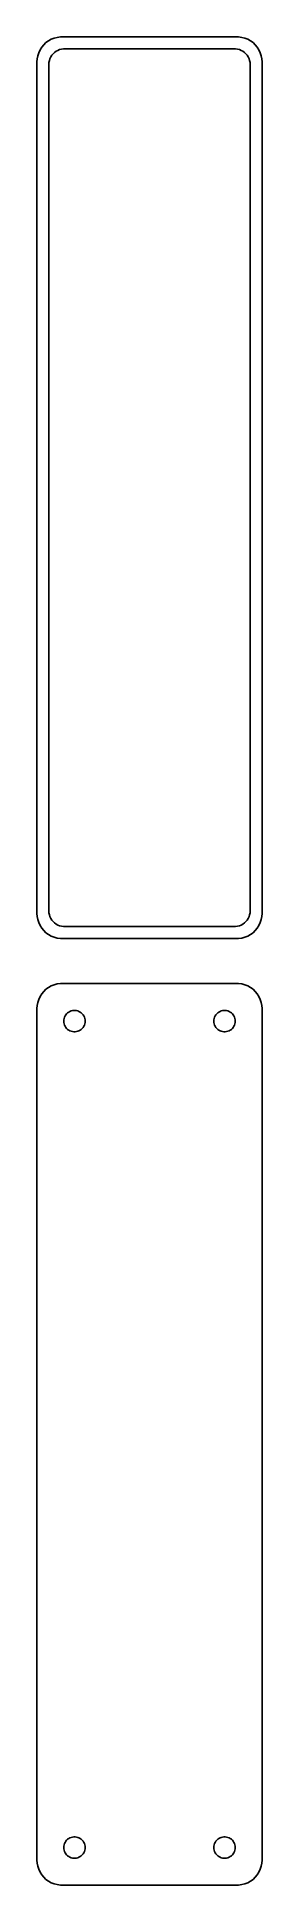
# Model space of a CAD drawing. Header units: metres. Extents: x -22 to 22, y 288 to 657.
import ezdxf

# ---------------------------------------------------------------- set-up
doc = ezdxf.new("R2010")
doc.units = ezdxf.units.M

msp = doc.modelspace()

# ---------------------------------------------------------------- linework, layer by layer
for p, q in [((-18.4369, 656.911), (-19.0451, 656.755)), ((-17.8139, 656.99), (-18.4369, 656.911)), ((17.8139, 656.99), (-17.8139, 656.99)), ((18.4369, 656.911), (17.8139, 656.99)), ((19.0451, 656.755), (18.4369, 656.911)), ((-22.3429, 653.243), (-22.4606, 652.627)), ((-22.1489, 653.841), (-22.3429, 653.243)), ((-21.8815, 654.409), (-22.1489, 653.841)), ((-21.5451, 654.939), (-21.8815, 654.409)), ((-21.1448, 655.423), (-21.5451, 654.939)), ((-20.6871, 655.853), (-21.1448, 655.423)), ((-20.1791, 656.222), (-20.6871, 655.853)), ((-19.6289, 656.524), (-20.1791, 656.222)), ((-19.7279, 653), (-19.5184, 653.33)), ((-19.0451, 656.755), (-19.6289, 656.524)), ((-19.5184, 653.33), (-19.2692, 653.631)), ((-19.2692, 653.631), (-18.9842, 653.899)), ((-18.9842, 653.899), (-18.668, 654.128)), ((-18.668, 654.128), (-18.3254, 654.317)), ((-18.3254, 654.317), (-17.9619, 654.461)), ((-17.9619, 654.461), (-17.5833, 654.558)), ((-17.5833, 654.558), (-17.1954, 654.607)), ((-17.1954, 654.607), (17.1954, 654.607)), ((17.1954, 654.607), (17.5833, 654.558)), ((17.5833, 654.558), (17.9619, 654.461)), ((17.9619, 654.461), (18.3254, 654.317)), ((18.3254, 654.317), (18.668, 654.128)), ((18.668, 654.128), (18.9842, 653.899)), ((18.9842, 653.899), (19.2692, 653.631)), ((19.6289, 656.524), (19.0451, 656.755)), ((19.2692, 653.631), (19.5184, 653.33)), ((19.5184, 653.33), (19.7279, 653)), ((20.1791, 656.222), (19.6289, 656.524)), ((20.6871, 655.853), (20.1791, 656.222)), ((21.1448, 655.423), (20.6871, 655.853)), ((21.5451, 654.939), (21.1448, 655.423)), ((21.8815, 654.409), (21.5451, 654.939)), ((22.1489, 653.841), (21.8815, 654.409)), ((22.3429, 653.243), (22.1489, 653.841)), ((22.4606, 652.627), (22.3429, 653.243)), ((-22.4606, 652.627), (-22.5, 652)), ((-22.5, 652), (-22.5, 482)), ((-20.1129, 651.5), (-20.0884, 651.89)), ((-20.1129, 482.5), (-20.1129, 651.5)), ((-20.0884, 651.89), (-20.0151, 652.274)), ((-20.0151, 652.274), (-19.8943, 652.646)), ((-19.8943, 652.646), (-19.7279, 653)), ((19.7279, 653), (19.8943, 652.646)), ((19.8943, 652.646), (20.0151, 652.274)), ((20.0151, 652.274), (20.0884, 651.89)), ((20.0884, 651.89), (20.1129, 651.5)), ((20.1129, 651.5), (20.1129, 482.5)), ((22.5, 652), (22.4606, 652.627)), ((22.5, 482), (22.5, 652)), ((-22.5, 482), (-22.4606, 481.373)), ((-22.4606, 481.373), (-22.3429, 480.757)), ((-22.3429, 480.757), (-22.1489, 480.159)), ((-22.1489, 480.159), (-21.8815, 479.591)), ((-20.0884, 482.11), (-20.1129, 482.5)), ((-20.0151, 481.726), (-20.0884, 482.11)), ((-19.8943, 481.354), (-20.0151, 481.726)), ((-19.7279, 481), (-19.8943, 481.354)), ((-19.5184, 480.67), (-19.7279, 481)), ((-19.2692, 480.369), (-19.5184, 480.67)), ((-18.9842, 480.101), (-19.2692, 480.369)), ((-18.668, 479.872), (-18.9842, 480.101)), ((-18.3254, 479.683), (-18.668, 479.872)), ((-17.9619, 479.539), (-18.3254, 479.683)), ((18.3254, 479.683), (17.9619, 479.539)), ((18.668, 479.872), (18.3254, 479.683)), ((18.9842, 480.101), (18.668, 479.872)), ((19.2692, 480.369), (18.9842, 480.101)), ((19.5184, 480.67), (19.2692, 480.369)), ((19.7279, 481), (19.5184, 480.67)), ((19.8943, 481.354), (19.7279, 481)), ((20.0151, 481.726), (19.8943, 481.354)), ((20.0884, 482.11), (20.0151, 481.726)), ((20.1129, 482.5), (20.0884, 482.11)), ((21.8815, 479.591), (22.1489, 480.159)), ((22.1489, 480.159), (22.3429, 480.757)), ((22.3429, 480.757), (22.4606, 481.373)), ((22.4606, 481.373), (22.5, 482)), ((-21.8815, 479.591), (-21.5451, 479.061)), ((-21.5451, 479.061), (-21.1448, 478.577)), ((-21.1448, 478.577), (-20.6871, 478.147)), ((-20.6871, 478.147), (-20.1791, 477.778)), ((-20.1791, 477.778), (-19.6289, 477.476)), ((-19.6289, 477.476), (-19.0451, 477.245)), ((-19.0451, 477.245), (-18.4369, 477.089)), ((-18.4369, 477.089), (-17.8139, 477.01)), ((-17.5833, 479.442), (-17.9619, 479.539)), ((-17.8139, 477.01), (17.8139, 477.01)), ((-17.1954, 479.393), (-17.5833, 479.442)), ((17.1954, 479.393), (-17.1954, 479.393)), ((17.5833, 479.442), (17.1954, 479.393)), ((17.9619, 479.539), (17.5833, 479.442)), ((17.8139, 477.01), (18.4369, 477.089)), ((18.4369, 477.089), (19.0451, 477.245)), ((19.0451, 477.245), (19.6289, 477.476)), ((19.6289, 477.476), (20.1791, 477.778)), ((20.1791, 477.778), (20.6871, 478.147)), ((20.6871, 478.147), (21.1448, 478.577)), ((21.1448, 478.577), (21.5451, 479.061)), ((21.5451, 479.061), (21.8815, 479.591)), ((-21.8815, 465.409), (-22.1489, 464.841)), ((-21.5451, 465.939), (-21.8815, 465.409)), ((-21.1448, 466.423), (-21.5451, 465.939)), ((-20.6871, 466.853), (-21.1448, 466.423)), ((-20.1791, 467.222), (-20.6871, 466.853)), ((-19.6289, 467.524), (-20.1791, 467.222)), ((-19.0451, 467.755), (-19.6289, 467.524)), ((-18.4369, 467.911), (-19.0451, 467.755)), ((-17.8139, 467.99), (-18.4369, 467.911)), ((17.8139, 467.99), (-17.8139, 467.99)), ((18.4369, 467.911), (17.8139, 467.99)), ((19.0451, 467.755), (18.4369, 467.911)), ((19.6289, 467.524), (19.0451, 467.755)), ((20.1791, 467.222), (19.6289, 467.524)), ((20.6871, 466.853), (20.1791, 467.222)), ((21.1448, 466.423), (20.6871, 466.853)), ((21.5451, 465.939), (21.1448, 466.423)), ((21.8815, 465.409), (21.5451, 465.939)), ((22.1489, 464.841), (21.8815, 465.409)), ((-22.4606, 463.627), (-22.5, 463)), ((-22.5, 463), (-22.5, 293)), ((-22.3429, 464.243), (-22.4606, 463.627)), ((-22.1489, 464.841), (-22.3429, 464.243)), ((-17.0682, 461.031), (-16.9853, 461.286)), ((-16.9853, 461.286), (-16.8712, 461.529)), ((-16.8712, 461.529), (-16.7275, 461.755)), ((-16.7275, 461.755), (-16.5565, 461.962)), ((-16.5565, 461.962), (-16.3611, 462.145)), ((-16.3611, 462.145), (-16.1441, 462.303)), ((-16.1441, 462.303), (-15.9091, 462.432)), ((-15.9091, 462.432), (-15.6598, 462.531)), ((-15.6598, 462.531), (-15.4001, 462.597)), ((-15.4001, 462.597), (-15.1341, 462.631)), ((-15.1341, 462.631), (-14.8659, 462.631)), ((-14.8659, 462.631), (-14.5999, 462.597)), ((-14.5999, 462.597), (-14.3401, 462.531)), ((-14.3401, 462.531), (-14.0908, 462.432)), ((-14.0908, 462.432), (-13.8559, 462.303)), ((-13.8559, 462.303), (-13.6389, 462.145)), ((-13.6389, 462.145), (-13.4434, 461.962)), ((-13.4434, 461.962), (-13.2725, 461.755)), ((-13.2725, 461.755), (-13.1288, 461.529)), ((-13.1288, 461.529), (-13.0146, 461.286)), ((-13.0146, 461.286), (-12.9318, 461.031)), ((12.9318, 461.031), (13.0146, 461.286)), ((13.0146, 461.286), (13.1288, 461.529)), ((13.1288, 461.529), (13.2725, 461.755)), ((13.2725, 461.755), (13.4434, 461.962)), ((13.4434, 461.962), (13.6389, 462.145)), ((13.6389, 462.145), (13.8559, 462.303)), ((13.8559, 462.303), (14.0908, 462.432)), ((14.0908, 462.432), (14.3401, 462.531)), ((14.3401, 462.531), (14.5999, 462.597)), ((14.5999, 462.597), (14.8659, 462.631)), ((14.8659, 462.631), (15.1341, 462.631)), ((15.1341, 462.631), (15.4001, 462.597)), ((15.4001, 462.597), (15.6598, 462.531)), ((15.6598, 462.531), (15.9091, 462.432)), ((15.9091, 462.432), (16.1441, 462.303)), ((16.1441, 462.303), (16.3611, 462.145)), ((16.3611, 462.145), (16.5565, 461.962)), ((16.5565, 461.962), (16.7275, 461.755)), ((16.7275, 461.755), (16.8712, 461.529)), ((16.8712, 461.529), (16.9853, 461.286)), ((16.9853, 461.286), (17.0682, 461.031)), ((22.3429, 464.243), (22.1489, 464.841)), ((22.4606, 463.627), (22.3429, 464.243)), ((22.5, 463), (22.4606, 463.627)), ((22.5, 293), (22.5, 463)), ((-17.1353, 460.5), (-17.1185, 460.768)), ((-17.1185, 460.232), (-17.1353, 460.5)), ((-17.1185, 460.768), (-17.0682, 461.031)), ((-17.0682, 459.969), (-17.1185, 460.232)), ((-16.9853, 459.714), (-17.0682, 459.969)), ((-16.8712, 459.471), (-16.9853, 459.714)), ((-16.7275, 459.245), (-16.8712, 459.471)), ((-16.5565, 459.038), (-16.7275, 459.245)), ((-16.3611, 458.855), (-16.5565, 459.038)), ((-16.1441, 458.697), (-16.3611, 458.855)), ((-15.9091, 458.568), (-16.1441, 458.697)), ((-15.6598, 458.469), (-15.9091, 458.568)), ((-15.4001, 458.403), (-15.6598, 458.469)), ((-15.1341, 458.369), (-15.4001, 458.403)), ((-14.8659, 458.369), (-15.1341, 458.369)), ((-14.5999, 458.403), (-14.8659, 458.369)), ((-14.3401, 458.469), (-14.5999, 458.403)), ((-14.0908, 458.568), (-14.3401, 458.469)), ((-13.8559, 458.697), (-14.0908, 458.568)), ((-13.6389, 458.855), (-13.8559, 458.697)), ((-13.4434, 459.038), (-13.6389, 458.855)), ((-13.2725, 459.245), (-13.4434, 459.038)), ((-13.1288, 459.471), (-13.2725, 459.245)), ((-13.0146, 459.714), (-13.1288, 459.471)), ((-12.9318, 459.969), (-13.0146, 459.714)), ((-12.9318, 461.031), (-12.8815, 460.768)), ((-12.8815, 460.232), (-12.9318, 459.969)), ((-12.8815, 460.768), (-12.8647, 460.5)), ((-12.8647, 460.5), (-12.8815, 460.232)), ((12.8647, 460.5), (12.8815, 460.768)), ((12.8815, 460.232), (12.8647, 460.5)), ((12.8815, 460.768), (12.9318, 461.031)), ((12.9318, 459.969), (12.8815, 460.232)), ((13.0146, 459.714), (12.9318, 459.969)), ((13.1288, 459.471), (13.0146, 459.714)), ((13.2725, 459.245), (13.1288, 459.471)), ((13.4434, 459.038), (13.2725, 459.245)), ((13.6389, 458.855), (13.4434, 459.038)), ((13.8559, 458.697), (13.6389, 458.855)), ((14.0908, 458.568), (13.8559, 458.697)), ((14.3401, 458.469), (14.0908, 458.568)), ((14.5999, 458.403), (14.3401, 458.469)), ((14.8659, 458.369), (14.5999, 458.403)), ((15.1341, 458.369), (14.8659, 458.369)), ((15.4001, 458.403), (15.1341, 458.369)), ((15.6598, 458.469), (15.4001, 458.403)), ((15.9091, 458.568), (15.6598, 458.469)), ((16.1441, 458.697), (15.9091, 458.568)), ((16.3611, 458.855), (16.1441, 458.697)), ((16.5565, 459.038), (16.3611, 458.855)), ((16.7275, 459.245), (16.5565, 459.038)), ((16.8712, 459.471), (16.7275, 459.245)), ((16.9853, 459.714), (16.8712, 459.471)), ((17.0682, 459.969), (16.9853, 459.714)), ((17.0682, 461.031), (17.1185, 460.768)), ((17.1185, 460.232), (17.0682, 459.969)), ((17.1185, 460.768), (17.1353, 460.5)), ((17.1353, 460.5), (17.1185, 460.232)), ((-17.1353, 295.5), (-17.1185, 295.768)), ((-17.1185, 295.232), (-17.1353, 295.5)), ((-17.1185, 295.768), (-17.0682, 296.031)), ((-17.0682, 294.969), (-17.1185, 295.232)), ((-17.0682, 296.031), (-16.9853, 296.286)), ((-16.9853, 296.286), (-16.8712, 296.529)), ((-16.8712, 296.529), (-16.7275, 296.755)), ((-16.7275, 296.755), (-16.5565, 296.962)), ((-16.5565, 296.962), (-16.3611, 297.145)), ((-16.3611, 297.145), (-16.1441, 297.303)), ((-16.1441, 297.303), (-15.9091, 297.432)), ((-15.9091, 297.432), (-15.6598, 297.531)), ((-15.6598, 297.531), (-15.4001, 297.597)), ((-15.4001, 297.597), (-15.1341, 297.631)), ((-15.1341, 297.631), (-14.8659, 297.631)), ((-14.8659, 297.631), (-14.5999, 297.597)), ((-14.5999, 297.597), (-14.3401, 297.531)), ((-14.3401, 297.531), (-14.0908, 297.432)), ((-14.0908, 297.432), (-13.8559, 297.303)), ((-13.8559, 297.303), (-13.6389, 297.145)), ((-13.6389, 297.145), (-13.4434, 296.962)), ((-13.4434, 296.962), (-13.2725, 296.755)), ((-13.2725, 296.755), (-13.1288, 296.529)), ((-13.1288, 296.529), (-13.0146, 296.286)), ((-13.0146, 296.286), (-12.9318, 296.031)), ((-12.9318, 296.031), (-12.8815, 295.768)), ((-12.8815, 295.232), (-12.9318, 294.969)), ((-12.8815, 295.768), (-12.8647, 295.5)), ((-12.8647, 295.5), (-12.8815, 295.232)), ((12.8647, 295.5), (12.8815, 295.768)), ((12.8815, 295.232), (12.8647, 295.5)), ((12.8815, 295.768), (12.9318, 296.031)), ((12.9318, 294.969), (12.8815, 295.232)), ((12.9318, 296.031), (13.0146, 296.286)), ((13.0146, 296.286), (13.1288, 296.529)), ((13.1288, 296.529), (13.2725, 296.755)), ((13.2725, 296.755), (13.4434, 296.962)), ((13.4434, 296.962), (13.6389, 297.145)), ((13.6389, 297.145), (13.8559, 297.303)), ((13.8559, 297.303), (14.0908, 297.432)), ((14.0908, 297.432), (14.3401, 297.531)), ((14.3401, 297.531), (14.5999, 297.597)), ((14.5999, 297.597), (14.8659, 297.631)), ((14.8659, 297.631), (15.1341, 297.631)), ((15.1341, 297.631), (15.4001, 297.597)), ((15.4001, 297.597), (15.6598, 297.531)), ((15.6598, 297.531), (15.9091, 297.432)), ((15.9091, 297.432), (16.1441, 297.303)), ((16.1441, 297.303), (16.3611, 297.145)), ((16.3611, 297.145), (16.5565, 296.962)), ((16.5565, 296.962), (16.7275, 296.755)), ((16.7275, 296.755), (16.8712, 296.529)), ((16.8712, 296.529), (16.9853, 296.286)), ((16.9853, 296.286), (17.0682, 296.031)), ((17.0682, 296.031), (17.1185, 295.768)), ((17.1185, 295.232), (17.0682, 294.969)), ((17.1185, 295.768), (17.1353, 295.5)), ((17.1353, 295.5), (17.1185, 295.232)), ((-22.5, 293), (-22.4606, 292.373)), ((-22.4606, 292.373), (-22.3429, 291.757)), ((-22.3429, 291.757), (-22.1489, 291.159)), ((-16.9853, 294.714), (-17.0682, 294.969)), ((-16.8712, 294.471), (-16.9853, 294.714)), ((-16.7275, 294.245), (-16.8712, 294.471)), ((-16.5565, 294.038), (-16.7275, 294.245)), ((-16.3611, 293.855), (-16.5565, 294.038)), ((-16.1441, 293.697), (-16.3611, 293.855)), ((-15.9091, 293.568), (-16.1441, 293.697)), ((-15.6598, 293.469), (-15.9091, 293.568)), ((-15.4001, 293.403), (-15.6598, 293.469)), ((-15.1341, 293.369), (-15.4001, 293.403)), ((-14.8659, 293.369), (-15.1341, 293.369)), ((-14.5999, 293.403), (-14.8659, 293.369)), ((-14.3401, 293.469), (-14.5999, 293.403)), ((-14.0908, 293.568), (-14.3401, 293.469)), ((-13.8559, 293.697), (-14.0908, 293.568)), ((-13.6389, 293.855), (-13.8559, 293.697)), ((-13.4434, 294.038), (-13.6389, 293.855)), ((-13.2725, 294.245), (-13.4434, 294.038)), ((-13.1288, 294.471), (-13.2725, 294.245)), ((-13.0146, 294.714), (-13.1288, 294.471)), ((-12.9318, 294.969), (-13.0146, 294.714)), ((13.0146, 294.714), (12.9318, 294.969)), ((13.1288, 294.471), (13.0146, 294.714)), ((13.2725, 294.245), (13.1288, 294.471)), ((13.4434, 294.038), (13.2725, 294.245)), ((13.6389, 293.855), (13.4434, 294.038)), ((13.8559, 293.697), (13.6389, 293.855)), ((14.0908, 293.568), (13.8559, 293.697)), ((14.3401, 293.469), (14.0908, 293.568)), ((14.5999, 293.403), (14.3401, 293.469)), ((14.8659, 293.369), (14.5999, 293.403)), ((15.1341, 293.369), (14.8659, 293.369)), ((15.4001, 293.403), (15.1341, 293.369)), ((15.6598, 293.469), (15.4001, 293.403)), ((15.9091, 293.568), (15.6598, 293.469)), ((16.1441, 293.697), (15.9091, 293.568)), ((16.3611, 293.855), (16.1441, 293.697)), ((16.5565, 294.038), (16.3611, 293.855)), ((16.7275, 294.245), (16.5565, 294.038)), ((16.8712, 294.471), (16.7275, 294.245)), ((16.9853, 294.714), (16.8712, 294.471)), ((17.0682, 294.969), (16.9853, 294.714)), ((22.1489, 291.159), (22.3429, 291.757)), ((22.3429, 291.757), (22.4606, 292.373)), ((22.4606, 292.373), (22.5, 293)), ((-22.1489, 291.159), (-21.8815, 290.591)), ((-21.8815, 290.591), (-21.5451, 290.061)), ((-21.5451, 290.061), (-21.1448, 289.577)), ((-21.1448, 289.577), (-20.6871, 289.147)), ((-20.6871, 289.147), (-20.1791, 288.778)), ((-20.1791, 288.778), (-19.6289, 288.476)), ((-19.6289, 288.476), (-19.0451, 288.245)), ((-19.0451, 288.245), (-18.4369, 288.089)), ((-18.4369, 288.089), (-17.8139, 288.01)), ((-17.8139, 288.01), (17.8139, 288.01)), ((17.8139, 288.01), (18.4369, 288.089)), ((18.4369, 288.089), (19.0451, 288.245)), ((19.0451, 288.245), (19.6289, 288.476)), ((19.6289, 288.476), (20.1791, 288.778)), ((20.1791, 288.778), (20.6871, 289.147)), ((20.6871, 289.147), (21.1448, 289.577)), ((21.1448, 289.577), (21.5451, 290.061)), ((21.5451, 290.061), (21.8815, 290.591)), ((21.8815, 290.591), (22.1489, 291.159))]:
    msp.add_line(p, q)

doc.saveas('drawing.dxf')
